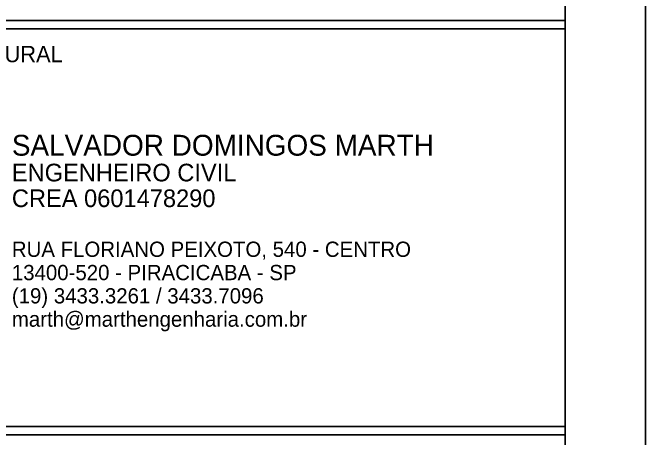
# Model space of a CAD drawing. Header units: metres. Extents: x 0 to 7795, y 0 to 4205.
# Drawn here: x 7401.1 to 7795, y 614.8 to 879.8 of the extents above; entities that cross this region are included whole.
import ezdxf

# ---------------------------------------------------------------- set-up
doc = ezdxf.new("R2010")
doc.units = ezdxf.units.M
for name, color, linetype in [('MTH-179', 1, 'Continuous'), ('MTH-CARIMBO-TXT1', 1, 'Continuous'), ('MTH-CARIMBO-TXT2', 1, 'Continuous'), ('MTH-CARIMBOEFORMATO', 1, 'Continuous'), ('MTH-MARGEM', 5, 'Continuous'), ('MTH-TXT-NEGRITO', 5, 'Continuous')]:
    doc.layers.add(name, color=color, linetype=linetype)

msp = doc.modelspace()

# ---------------------------------------------------------------- linework, layer by layer
at = {"layer": 'MTH-179', "linetype": 'Continuous'}
msp.add_line((7795.004008, -0.002219), (7795.004008, 4204.998269), dxfattribs=at)
at = {"layer": 'MTH-CARIMBO-TXT2', "linetype": 'Continuous'}
for points in [[(6873.403091, 874.879051), (6873.403091, 869.750115), (7745.004003, 869.750115), (7745.004003, 874.879051), (6873.403091, 874.879051)], [(7745.015044, 617.011949), (7745.015044, 622.140885), (6872.012834, 622.140885), (6872.012834, 617.011949), (7745.015044, 617.011949)]]:
    msp.add_lwpolyline(points, dxfattribs=at)
at = {"layer": 'MTH-MARGEM', "linetype": 'Continuous'}
msp.add_line((7745.004008, 49.997735), (7745.004008, 4154.998269), dxfattribs=at)

# ---------------------------------------------------------------- texts
at = {"layer": 'MTH-CARIMBO-TXT1', "linetype": 'Continuous'}
for s, p in [('ENGENHEIRO CIVIL  ', (7400.642059, 774.794433)), ('CREA 0601478290', (7400.642059, 758.794433))]:
    msp.add_text(s, height=11, dxfattribs=at).set_placement(p)
at = {"layer": 'MTH-CARIMBO-TXT2', "linetype": 'Continuous'}
msp.add_text('PROJETO ESTRUTURAL', height=10.15, dxfattribs=at).set_placement((7273.950141, 848.994926))
at = {"layer": 'MTH-CARIMBOEFORMATO', "linetype": 'Continuous'}
for s, p in [('RUA FLORIANO PEIXOTO, 540 - CENTRO ', (7400.642059, 727.794433)), ('13400-520 - PIRACICABA - SP', (7400.642059, 713.294433)), ('(19) 3433.3261 / 3433.7096', (7400.642059, 698.794433)), ('marth@marthengenharia.com.br', (7400.642059, 684.294433))]:
    msp.add_text(s, height=9.5, dxfattribs=at).set_placement(p)
at = {"layer": 'MTH-TXT-NEGRITO', "linetype": 'Continuous'}
msp.add_text('SALVADOR DOMINGOS MARTH', height=13, dxfattribs=at).set_placement((7400.642059, 790.794433))

doc.saveas('drawing.dxf')
